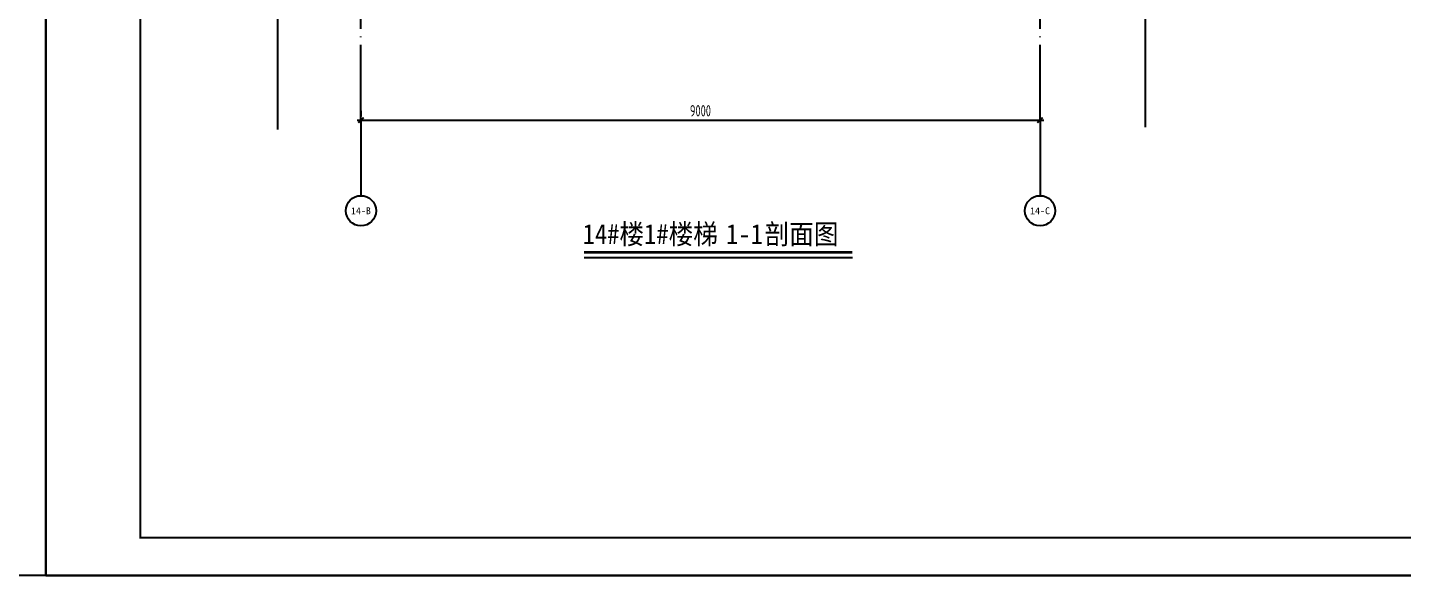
# Model space of a CAD drawing. Extents: x 458696 to 839151, y -191463 to 35158.
# Drawn here: x 557584 to 575807, y -13510 to -6251 of the extents above; entities that cross this region are included whole.
import ezdxf
from ezdxf.enums import TextEntityAlignment as Align

# ---------------------------------------------------------------- set-up
doc = ezdxf.new("R2010")
doc.units = 0
doc.header["$LTSCALE"] = 500
for name, pattern in [('109-34 轴网$0$L1$0$$AUDIT_BAD_LTYPE1', [0]), ('CENTER', [2, 1.25, -0.25, 0.25, -0.25]), ('DOTE', [2.42, 2, -0.2, 0.02, -0.2])]:
    doc.linetypes.add(name, pattern=pattern)
doc.layers.get('0').update_dxf_attribs({"linetype": 'CONTINUOUS'})
doc.layers.get('Defpoints').update_dxf_attribs({"color": 167, "linetype": 'CONTINUOUS'})
for name, color, linetype in [('02-TEXT_轴号', 7, 'CONTINUOUS'), ('AXIS', 253, 'CENTER'), ('DIM_SYMB', 3, 'CONTINUOUS'), ('PUB_TEXT', 7, 'CONTINUOUS'), ('s-dim', 3, 'CONTINUOUS'), ('s-thin', 3, 'CONTINUOUS')]:
    doc.layers.add(name, color=color, linetype=linetype)
doc.styles.add('_TCH_AXIS', font='STXIHEI.TTF')
doc.styles.add('TSSD_Dimension', font='tssdeng.shx', dxfattribs={"width": 0.7, "bigfont": 'TSSDCHN.SHX'})
doc.styles.add('宋体', font='', dxfattribs={"width": 0.9})
doc.styles.get('宋体').set_extended_font_data('SimSun')
doc.dimstyles.new('TSSD_50_50', dxfattribs={"dimtxt": 150, "dimasz": 50, "dimexe": 50, "dimexo": 125, "dimgap": 50, "dimtad": 1, "dimdec": 0, "dimzin": 0, "dimdsep": 46, "dimtxsty": 'TSSD_Dimension', "dimblk": 'ARCHTICK', "dimblk1": 'ARCHTICK', "dimblk2": 'ARCHTICK', "dimcen": 0, "dimdle": 50, "dimclrt": 7, "dimadec": 0, "dimazin": 0, "dimtfac": 1, "dimtdec": 0, "dimtix": 1, "dimtmove": 2, "dimatfit": 3, "dimfxl": 1, "dimtolj": 1, "dimtzin": 0, "dimarcsym": 0})

# ---------------------------------------------------------------- blocks, each defined once
blk = doc.blocks.new('_ArchTick')
at = {"color": 0, "const_width": 0.5}
blk.add_lwpolyline([(-0.71, -0.71), (0.71, 0.71)], dxfattribs=at)
blk = doc.blocks.new('*D531')
at = {"layer": 'Defpoints', "color": 0, "transparency": 16777216}
for p in [(562002, -7479), (571002, -7479), (571002, -7479)]:
    blk.add_point(p, dxfattribs=at)
at = {"layer": 's-dim', "color": 0, "lineweight": -2, "transparency": 16777216}
for p, q in [((562002, -7354), (562002, -7429)), ((571002, -7354), (571002, -7429)), ((561952, -7479), (571052, -7479))]:
    blk.add_line(p, q, dxfattribs=at)
at = {"layer": 's-dim', "color": 0, "lineweight": -2, "transparency": 16777216, "xscale": 50, "yscale": 50, "zscale": 50, "rotation": 180}
blk.add_blockref('_ArchTick', (562002, -7479), dxfattribs=at)
at = {"layer": 's-dim', "color": 0, "lineweight": -2, "transparency": 16777216, "xscale": 50, "yscale": 50, "zscale": 50}
blk.add_blockref('_ArchTick', (571002, -7479), dxfattribs=at)
at = {"layer": 's-dim', "color": 7, "transparency": 16777216, "insert": (566502, -7354), "char_height": 150, "attachment_point": 5, "style": 'TSSD_Dimension'}
blk.add_mtext('\\A1;9000', dxfattribs=at)
blk = doc.blocks.new('图框-A1')
for points, const_width in [([(0, 0), (841, 0), (841, 594), (0, 594)], 0.05), ([(766, 584), (25, 584), (25, 10), (766, 10)], 0.5)]:
    blk.add_lwpolyline(points, close=True, dxfattribs=dict(const_width=const_width))

msp = doc.modelspace()

# ---------------------------------------------------------------- linework, layer by layer
for points in [[(505278.024, -13508.751), (505278.024, 16191.249), (557828.024, 16191.249), (557828.024, -13508.751)], [(557828.024, -13508.751), (599878.024, -13508.751), (599878.024, 16191.249), (557828.024, 16191.249)]]:
    msp.add_lwpolyline(points, close=True)
at = {"linetype": '109-34 轴网$0$L1$0$$AUDIT_BAD_LTYPE1'}
msp.add_lwpolyline([(599878.024, 16191.249), (599878.024, -13508.751), (557828.024, -13508.751), (557828.024, 16191.249)], close=True, dxfattribs=at)
at = {"layer": 'AXIS', "color": 8, "linetype": 'DOTE'}
for p, q in [((562002.442, -7478.882), (562002.442, 6433.596)), ((571002.442, -7478.882), (571002.442, 6433.596))]:
    msp.add_line(p, q, dxfattribs=at)
at = {"layer": 'DIM_SYMB', "const_width": 35}
msp.add_lwpolyline([(564959.532, -9229.355), (568516.914, -9229.355)], dxfattribs=at)
at = {"layer": 'DIM_SYMB'}
msp.add_lwpolyline([(564960.761, -9299.355), (568516.914, -9299.355)], dxfattribs=at)
at = {"layer": 's-dim'}
for p, q in [((562002.442, -7478.882), (562002.442, -8478.882)), ((571002.442, -7478.882), (571002.442, -8478.882))]:
    msp.add_line(p, q, dxfattribs=at)
for centre in [(562002.442, -8678.882), (571002.442, -8678.882)]:
    msp.add_circle(centre, 200, dxfattribs=at)
at = {"layer": 's-thin'}
for points in [[(560902.442, -7604.157), (560902.442, -2785.292), (560797.442, -2747.075), (561007.442, -2710.046), (560902.442, -2672.792), (560902.442, 6533.596)], [(572402.442, -7573.404), (572402.442, -2973.426), (572297.442, -2935.209), (572507.442, -2898.18), (572402.442, -2860.926), (572402.442, 6533.596)]]:
    msp.add_lwpolyline(points, dxfattribs=at)

# ---------------------------------------------------------------- block references
at = {"xscale": 50, "yscale": 50, "zscale": 50}
msp.add_blockref('图框-A1', (557828.024, -13508.751), dxfattribs=at)

# ---------------------------------------------------------------- texts
at = {"layer": '02-TEXT_轴号', "style": '_TCH_AXIS'}
for s, height, width, p, p2 in [('14-B', 91.5413, 1.072151, (561870.136, -8724.653), (562134.749, -8724.653)), ('14-C', 91.3684, 0.960446, (570870.106, -8724.566), (571134.779, -8724.566))]:
    msp.add_text(s, height=height, dxfattribs=dict(at, width=width)).set_placement(p, p2, align=Align.FIT)
at = {"layer": 'PUB_TEXT', "style": '宋体', "width": 0.9}
for s, p in [('14#楼1#楼梯', (564940.421, -9120.959)), ('1-1', (566841.415, -9120.959)), ('剖面图', (567351.795, -9120.959))]:
    msp.add_text(s, height=265.8228, dxfattribs=at).set_placement(p)

# ---------------------------------------------------------------- dimensions: what is measured, and where the dimension line sits
at = {"layer": 's-dim'}
dim = msp.add_linear_dim(base=(571002.442, -7478.882), p1=(562002.442, -7478.882), p2=(571002.442, -7478.882), dimstyle='TSSD_50_50', dxfattribs=at)
dim.commit()
dim.dimension.update_dxf_attribs({"geometry": '*D531', "text_midpoint": (566502.442, -7353.882)})

doc.saveas('drawing.dxf')
